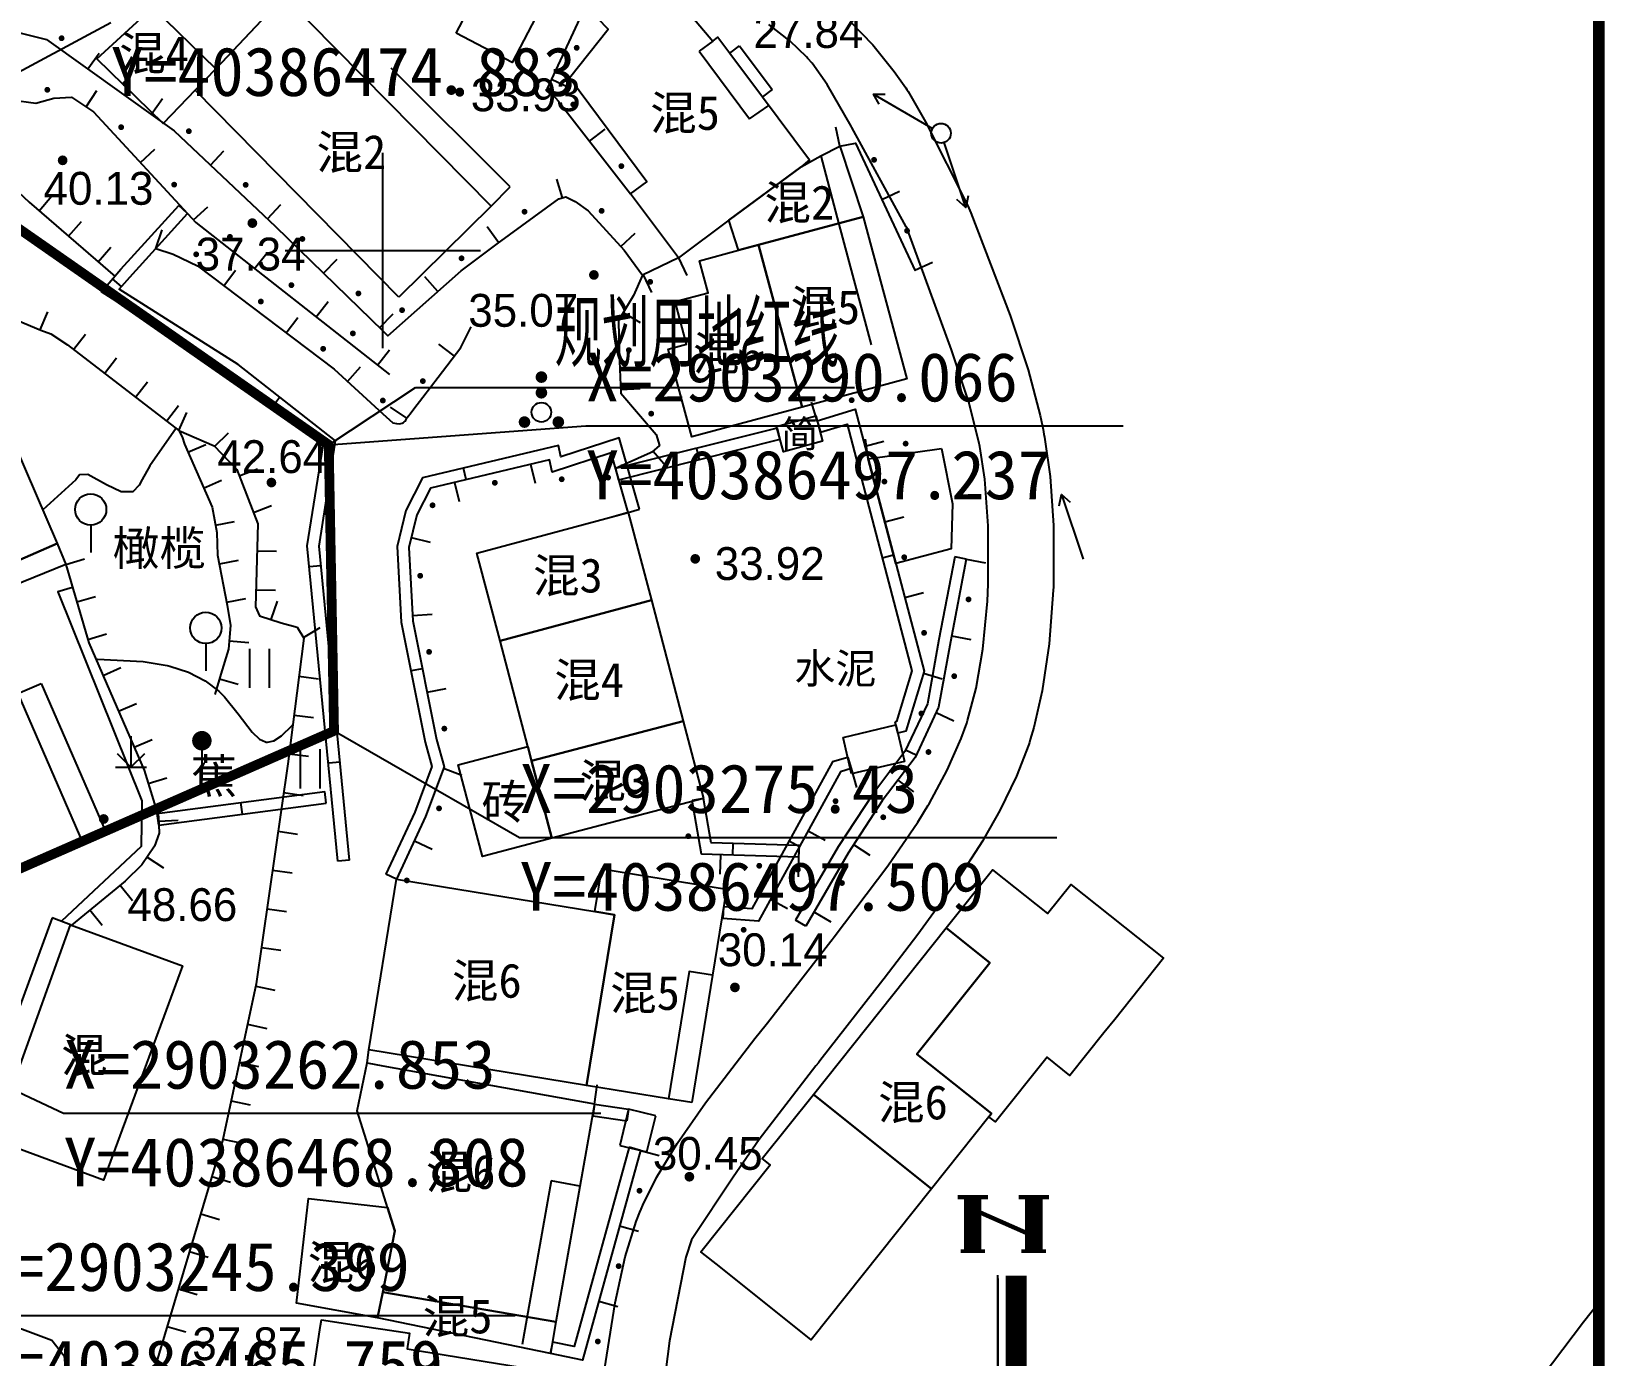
# Model space of a CAD drawing. Header units: metres. Extents: x 36500 to 80772748, y -35000 to 5806266.
# Drawn here: x 40386482 to 40386563.1, y 2903243.5 to 2903311.2 of the extents above; entities that cross this region are included whole.
import ezdxf
from ezdxf.enums import TextEntityAlignment as Align
from ezdxf.xclip import XClip

# ---------------------------------------------------------------- set-up
doc = ezdxf.new("R2010")
doc.units = ezdxf.units.M
doc.header["$LTSCALE"] = 10
doc.header["$XCLIPFRAME"] = 0
for name, pattern in [('2', [0]), ('229', [1.5, 1, -0.5]), ('231', [3, 2, -1]), ('243432', [0]), ('251', [1.5, 1, -0.5]), ('DOTE', [2.42, 2, -0.2, 0.02, -0.2])]:
    doc.linetypes.add(name, pattern=pattern)
for name, color, linetype in [('DIM_LEAD', 3, 'Continuous'), ('dx', 252, 'Continuous'), ('JZD', 7, 'Continuous'), ('PUB_TEXT', 7, 'Continuous'), ('PUB_TITLE', 4, 'Continuous'), ('TK', 7, 'Continuous'), ('图框', 3, 'Continuous'), ('坐标', 7, 'Continuous'), ('总平面-定位', 3, 'Continuous'), ('文字标注', 7, 'Continuous')]:
    doc.layers.add(name, color=color, linetype=linetype)
doc.styles.add('_TCH_DIM', font='SIMPLEX', dxfattribs={"bigfont": 'GBCBIG'})
doc.styles.add('DIM', font='', dxfattribs={"width": 0.8})
doc.styles.add('DMZD', font='')
doc.styles.add('HZ', font='')
doc.styles.add('JMHT', font='simhei.ttf')
doc.styles.add('JMXD', font='')
doc.styles.add('JTXD', font='')
doc.styles.add('ZBZD', font='')
doc.styles.add('宋体', font='')
doc.styles.get('DIM').set_extended_font_data('SimSun')
doc.styles.get('DMZD').set_extended_font_data('方正中等线简体')
doc.styles.get('HZ').set_extended_font_data('SimSun')
doc.styles.get('JMXD').set_extended_font_data('SimSun')
doc.styles.get('JTXD').set_extended_font_data('SimSun')
doc.styles.get('ZBZD').set_extended_font_data('SimSun')
doc.styles.get('宋体').set_extended_font_data('SimSun')
doc.linetypes.add('120', pattern='A,0,[149,SSAAA.SHX,S=0.1,R=0,X=0,Y=0],-0.8', length=0.8)

# ---------------------------------------------------------------- blocks, each defined once
blk = doc.blocks.new('A$C79C21881')
for points, const_width in [([(0.97, 3.55), (0.97, 0.11)], 1.12), ([(4.88, 3.55), (4.88, 0.11)], 1.12), ([(0.97, 3.55), (0, 3.55)], 0.28), ([(0.97, 3.55), (1.94, 3.55)], 0.28), ([(4.88, 3.55), (3.9, 3.55)], 0.28), ([(4.88, 3.55), (5.85, 3.55)], 0.28), ([(4.93, 1.04), (1.03, 2.76)], 0.28), ([(0.97, 0.11), (0.19, 0.11)], 0.224), ([(0.97, 0.11), (1.75, 0.11)], 0.224), ([(4.87, 0.11), (4.09, 0.11)], 0.224), ([(4.87, 0.11), (5.65, 0.11)], 0.224)]:
    blk.add_lwpolyline(points, dxfattribs=dict(const_width=const_width))
blk = doc.blocks.new('A$C28FB6592')
at = {"linetype": 'Continuous'}
for p, q in [((0.046, 4.736), (0.046, -16.452)), ((0, 0), (-1.835, -6.133)), ((4.73, -5.866), (0.032, 0.032)), ((-6.67, -3.929), (-4.28, -8.84)), ((-1.835, -6.133), (-6.67, -3.929)), ((-6.622, -3.945), (18.158, -28.729)), ((2.912, -3.478), (-0.496, -11.79)), ((-1.803, -6.165), (2.147, -15.613)), ((4.73, -5.914), (-0.947, -11.482)), ((2.04, -9.578), (4.73, -5.866)), ((-4.28, -8.84), (-0.901, -11.114)), ((-4.237, -8.868), (5.593, -12.653)), ((-0.903, -11.117), (2.332, -9.184)), ((1.978, -10.509), (2.04, -9.578)), ((-3.528, -10.568), (4.642, -10.44)), ((10.427, -20.97), (1.978, -10.509)), ((-0.901, -11.114), (-0.949, -11.481)), ((-0.949, -11.481), (-0.486, -11.789)), ((-0.486, -11.789), (0.058, -14.285)), ((0.058, -14.285), (10.427, -20.97))]:
    blk.add_line(p, q, dxfattribs=at)
for p, q in [((-18.83, -32.099), (21.17, -32.099)), ((-18.83, -32.899), (-18.83, -32.099)), ((21.17, -32.099), (21.17, -33.699)), ((-18.83, -33.699), (-18.83, -32.899)), ((21.17, -33.699), (-18.83, -33.699))]:
    blk.add_line(p, q)
at = {"linetype": 'Continuous', "flags": 128}
for points in [[(0.046, -19.681), (0.046, 4.902)], [(-9.413, -10.512), (9.147, -10.512)]]:
    blk.add_lwpolyline(points, dxfattribs=at)
at = {"const_width": 1.075}
blk.add_lwpolyline([(0.98, 0.037), (0.98, 4.879)], dxfattribs=at)
at = {"linetype": 'Continuous', "flags": 128}
blk.add_lwpolyline([(18.142, -28.729), (5.722, -12.894), (3.791, -10.474), (1.992, -9.691), (2.679, -7.844), (1.41, -7.252), (0.04, -5.089), (-1.014, -8.059), (-3.87, -6.667), (-2.84, -9.406), (-0.887, -11.114), (-0.456, -11.682), (-0.005, -14.879), (18.094, -28.713)], close=True, dxfattribs=at)
for points in [[(-18.83, -32.899), (-18.83, -32.099), (-10.83, -32.899), (-10.83, -32.099)], [(-2.83, -32.899), (-2.83, -32.099), (5.17, -32.899), (5.17, -32.099)], [(13.17, -32.899), (13.17, -32.099), (21.17, -32.899), (21.17, -32.099)], [(-10.83, -33.699), (-10.83, -32.899), (-2.83, -33.699), (-2.83, -32.899)], [(5.17, -33.699), (5.17, -32.899), (13.17, -33.699), (13.17, -32.899)]]:
    blk.add_solid(points)
at = {"linetype": 'Continuous', "xscale": 0.8, "yscale": 0.8, "zscale": 0.8}
blk.add_blockref('A$C79C21881', (-2.019, 6.042), dxfattribs=at)
at = {"style": 'DIM', "flags": 9}
for tag in ['YSIZE', 'XSIZE']:
    blk.add_attdef(tag, (-18.83, -33.699), '', height=0.004, dxfattribs=at)
at = {"layer": '文字标注', "linetype": 'Continuous', "style": '宋体'}
for s, p in [('50M', (21.17, -31.299)), ('0', (-19.509, -31.758)), ('10', (-10.83, -31.299)), ('20', (-2.83, -31.299)), ('30', (5.17, -31.299)), ('40', (13.17, -31.299))]:
    blk.add_text(s, height=2.94, dxfattribs=at).set_placement(p)
blk = doc.blocks.new('图框A1')
at = {"layer": '图框', "const_width": 120}
blk.add_lwpolyline([(2500, 1000), (83100, 1000), (83100, 58400), (2500, 58400)], close=True, dxfattribs=at)
blk = doc.blocks.new('954200')
at = {"color": 0, "linetype": 'Continuous', "lineweight": -3, "flags": 128}
for points in [[(0, 1.6), (0, 0), (0.707, 0.707)], [(-0.8, 0), (0.8, 0)], [(-0.707, 0.707), (0, 0)]]:
    blk.add_lwpolyline(points, dxfattribs=at)
blk = doc.blocks.new('925100')
at = {"linetype": '2'}
h = blk.add_hatch(color=0, dxfattribs=at)
edge = h.paths.add_edge_path(flags=0)
edge.add_arc((0, 2), 0.5, 0, 360)
at = {"color": 0, "linetype": 'Continuous', "flags": 128}
blk.add_lwpolyline([(0, 1.5), (0, 0)], dxfattribs=at)
blk = doc.blocks.new('9321110')
at = {"linetype": '2'}
h = blk.add_hatch(color=0, dxfattribs=at)
edge = h.paths.add_edge_path(flags=0)
edge.add_arc((0, 1.8), 0.3, 0, 360)
h = blk.add_hatch(color=0, dxfattribs=at)
edge = h.paths.add_edge_path(flags=0)
edge.add_arc((0, 1), 0.3, 0, 360)
h = blk.add_hatch(color=0, dxfattribs=at)
edge = h.paths.add_edge_path(flags=0)
edge.add_arc((-0.866, -0.5), 0.3, 0, 360)
h = blk.add_hatch(color=0, dxfattribs=at)
edge = h.paths.add_edge_path(flags=0)
edge.add_arc((0.866, -0.5), 0.3, 0, 360)
at = {"color": 0, "linetype": 'Continuous'}
blk.add_circle((0, 0), 0.5, dxfattribs=at)
blk = doc.blocks.new('941100')
at = {"color": 0, "linetype": 'Continuous', "lineweight": -3, "flags": 128}
for points in [[(-0.5, 2), (-0.5, 0)], [(0.5, 2), (0.5, 0)]]:
    blk.add_lwpolyline(points, dxfattribs=at)
blk = doc.blocks.new('921100')
at = {"color": 0, "linetype": 'Continuous', "lineweight": -3, "flags": 128}
blk.add_lwpolyline([(0, 1.4), (0, 0)], dxfattribs=at)
at = {"color": 0, "linetype": 'Continuous', "lineweight": -3}
blk.add_circle((0, 2.2), 0.8, dxfattribs=at)
blk = doc.blocks.new('2120110')
at = {"color": 0, "style": 'JMHT'}
blk.add_text('简', height=1.4, dxfattribs=at).set_placement((0, 0), align=Align.MIDDLE_CENTER)
blk = doc.blocks.new('5123010')
at = {"color": 0, "linetype": 'Continuous', "flags": 128}
for points in [[(4, 0), (0.5, 0)], [(3.48, 0.3), (4, 0), (3.48, -0.3)]]:
    blk.add_lwpolyline(points, dxfattribs=at)
blk = doc.blocks.new('513200')
at = {"color": 0, "linetype": 'Continuous', "lineweight": -3}
blk.add_circle((0, 0), 0.5, dxfattribs=at)
blk = doc.blocks.new('gc200')
at = {"linetype": '2'}
h = blk.add_hatch(color=0, dxfattribs=at)
edge = h.paths.add_edge_path(flags=0)
edge.add_arc((0, 0), 0.25, 0, 360)
blk = doc.blocks.new('地形1')
at = {"layer": 'dx', "linetype": '2'}
h = blk.add_hatch(color=252, dxfattribs=at)
edge = h.paths.add_edge_path(flags=0)
edge.add_arc((40386483.566, 2903310.859), 0.15, 0, 360)
h = blk.add_hatch(color=252, dxfattribs=at)
edge = h.paths.add_edge_path(flags=0)
edge.add_arc((40386509.926, 2903310.37), 0.15, 0, 360)
h = blk.add_hatch(color=252, dxfattribs=at)
edge = h.paths.add_edge_path(flags=0)
edge.add_arc((40386482.835, 2903308.223), 0.15, 0, 360)
h = blk.add_hatch(color=252, dxfattribs=at)
edge = h.paths.add_edge_path(flags=0)
edge.add_arc((40386486.819, 2903308.531), 0.15, 0, 360)
h = blk.add_hatch(color=252, dxfattribs=at)
edge = h.paths.add_edge_path(flags=0)
edge.add_arc((40386509.751, 2903307.472), 0.15, 0, 360)
h = blk.add_hatch(color=252, dxfattribs=at)
edge = h.paths.add_edge_path(flags=0)
edge.add_arc((40386486.613, 2903306.31), 0.15, 0, 360)
h = blk.add_hatch(color=252, dxfattribs=at)
edge = h.paths.add_edge_path(flags=0)
edge.add_arc((40386490.077, 2903306.103), 0.15, 0, 360)
h = blk.add_hatch(color=252, dxfattribs=at)
edge = h.paths.add_edge_path(flags=0)
edge.add_arc((40386512.212, 2903304.319), 0.15, 0, 360)
h = blk.add_hatch(color=252, dxfattribs=at)
edge = h.paths.add_edge_path(flags=0)
edge.add_arc((40386525.144, 2903304.64), 0.15, 0, 360)
h = blk.add_hatch(color=252, dxfattribs=at)
edge = h.paths.add_edge_path(flags=0)
edge.add_arc((40386489.326, 2903303.371), 0.15, 0, 360)
h = blk.add_hatch(color=252, dxfattribs=at)
edge = h.paths.add_edge_path(flags=0)
edge.add_arc((40386492.986, 2903303.358), 0.15, 0, 360)
h = blk.add_hatch(color=252, dxfattribs=at)
edge = h.paths.add_edge_path(flags=0)
edge.add_arc((40386507.257, 2903301.985), 0.15, 0, 360)
h = blk.add_hatch(color=252, dxfattribs=at)
edge = h.paths.add_edge_path(flags=0)
edge.add_arc((40386511.202, 2903302.029), 0.15, 0, 360)
h = blk.add_hatch(color=252, dxfattribs=at)
edge = h.paths.add_edge_path(flags=0)
edge.add_arc((40386526.833, 2903301.014), 0.15, 0, 360)
h = blk.add_hatch(color=252, dxfattribs=at)
edge = h.paths.add_edge_path(flags=0)
edge.add_arc((40386492.18, 2903300.701), 0.15, 0, 360)
h = blk.add_hatch(color=252, dxfattribs=at)
edge = h.paths.add_edge_path(flags=0)
edge.add_arc((40386495.886, 2903300.593), 0.15, 0, 360)
h = blk.add_hatch(color=252, dxfattribs=at)
edge = h.paths.add_edge_path(flags=0)
edge.add_arc((40386490.455, 2903299.806), 0.15, 0, 360)
h = blk.add_hatch(color=252, dxfattribs=at)
edge = h.paths.add_edge_path(flags=0)
edge.add_arc((40386504.033, 2903299.603), 0.15, 0, 360)
h = blk.add_hatch(color=252, dxfattribs=at)
edge = h.paths.add_edge_path(flags=0)
edge.add_arc((40386513.688, 2903298.399), 0.15, 0, 360)
h = blk.add_hatch(color=252, dxfattribs=at)
edge = h.paths.add_edge_path(flags=0)
edge.add_arc((40386495.326, 2903298.231), 0.15, 0, 360)
h = blk.add_hatch(color=252, dxfattribs=at)
edge = h.paths.add_edge_path(flags=0)
edge.add_arc((40386498.755, 2903297.806), 0.15, 0, 360)
h = blk.add_hatch(color=252, dxfattribs=at)
edge = h.paths.add_edge_path(flags=0)
edge.add_arc((40386493.763, 2903297.391), 0.15, 0, 360)
h = blk.add_hatch(color=252, dxfattribs=at)
edge = h.paths.add_edge_path(flags=0)
edge.add_arc((40386500.989, 2903296.95), 0.15, 0, 360)
h = blk.add_hatch(color=252, dxfattribs=at)
edge = h.paths.add_edge_path(flags=0)
edge.add_arc((40386498.472, 2903295.761), 0.15, 0, 360)
h = blk.add_hatch(color=252, dxfattribs=at)
edge = h.paths.add_edge_path(flags=0)
edge.add_arc((40386496.951, 2903294.975), 0.15, 0, 360)
h = blk.add_hatch(color=252, dxfattribs=at)
edge = h.paths.add_edge_path(flags=0)
edge.add_arc((40386512.595, 2903294.907), 0.15, 0, 360)
h = blk.add_hatch(color=252, dxfattribs=at)
edge = h.paths.add_edge_path(flags=0)
edge.add_arc((40386502.052, 2903293.323), 0.15, 0, 360)
h = blk.add_hatch(color=252, dxfattribs=at)
edge = h.paths.add_edge_path(flags=0)
edge.add_arc((40386500.004, 2903292.327), 0.15, 0, 360)
h = blk.add_hatch(color=252, dxfattribs=at)
edge = h.paths.add_edge_path(flags=0)
edge.add_arc((40386523.997, 2903292.344), 0.15, 0, 360)
h = blk.add_hatch(color=252, dxfattribs=at)
edge = h.paths.add_edge_path(flags=0)
edge.add_arc((40386513.742, 2903291.656), 0.15, 0, 360)
h = blk.add_hatch(color=252, dxfattribs=at)
edge = h.paths.add_edge_path(flags=0)
edge.add_arc((40386526.761, 2903290.122), 0.15, 0, 360)
h = blk.add_hatch(color=252, dxfattribs=at)
edge = h.paths.add_edge_path(flags=0)
edge.add_arc((40386505.736, 2903288.121), 0.15, 0, 360)
h = blk.add_hatch(color=252, dxfattribs=at)
edge = h.paths.add_edge_path(flags=0)
edge.add_arc((40386509.159, 2903288.301), 0.15, 0, 360)
h = blk.add_hatch(color=252, dxfattribs=at)
edge = h.paths.add_edge_path(flags=0)
edge.add_arc((40386511.531, 2903288.386), 0.15, 0, 360)
h = blk.add_hatch(color=252, dxfattribs=at)
edge = h.paths.add_edge_path(flags=0)
edge.add_arc((40386525.673, 2903288.181), 0.15, 0, 360)
h = blk.add_hatch(color=252, dxfattribs=at)
edge = h.paths.add_edge_path(flags=0)
edge.add_arc((40386502.551, 2903286.97), 0.15, 0, 360)
h = blk.add_hatch(color=252, dxfattribs=at)
edge = h.paths.add_edge_path(flags=0)
edge.add_arc((40386526.688, 2903284.313), 0.15, 0, 360)
h = blk.add_hatch(color=252, dxfattribs=at)
edge = h.paths.add_edge_path(flags=0)
edge.add_arc((40386501.918, 2903283.365), 0.15, 0, 360)
h = blk.add_hatch(color=252, dxfattribs=at)
edge = h.paths.add_edge_path(flags=0)
edge.add_arc((40386529.979, 2903282.156), 0.15, 0, 360)
h = blk.add_hatch(color=252, dxfattribs=at)
edge = h.paths.add_edge_path(flags=0)
edge.add_arc((40386527.704, 2903280.444), 0.15, 0, 360)
h = blk.add_hatch(color=252, dxfattribs=at)
edge = h.paths.add_edge_path(flags=0)
edge.add_arc((40386502.372, 2903279.471), 0.15, 0, 360)
h = blk.add_hatch(color=252, dxfattribs=at)
edge = h.paths.add_edge_path(flags=0)
edge.add_arc((40386529.247, 2903278.228), 0.15, 0, 360)
h = blk.add_hatch(color=252, dxfattribs=at)
edge = h.paths.add_edge_path(flags=0)
edge.add_arc((40386527.566, 2903276.324), 0.15, 0, 360)
h = blk.add_hatch(color=252, dxfattribs=at)
edge = h.paths.add_edge_path(flags=0)
edge.add_arc((40386503.152, 2903275.547), 0.15, 0, 360)
h = blk.add_hatch(color=252, dxfattribs=at)
edge = h.paths.add_edge_path(flags=0)
edge.add_arc((40386527.927, 2903274.35), 0.15, 0, 360)
h = blk.add_hatch(color=252, dxfattribs=at)
edge = h.paths.add_edge_path(flags=0)
edge.add_arc((40386523.174, 2903271.838), 0.15, 0, 360)
h = blk.add_hatch(color=252, dxfattribs=at)
edge = h.paths.add_edge_path(flags=0)
edge.add_arc((40386502.881, 2903271.467), 0.15, 0, 360)
h = blk.add_hatch(color=252, dxfattribs=at)
edge = h.paths.add_edge_path(flags=0)
edge.add_arc((40386525.615, 2903271.012), 0.15, 0, 360)
h = blk.add_hatch(color=252, dxfattribs=at)
edge = h.paths.add_edge_path(flags=0)
edge.add_arc((40386515.639, 2903270.044), 0.15, 0, 360)
h = blk.add_hatch(color=252, dxfattribs=at)
edge = h.paths.add_edge_path(flags=0)
edge.add_arc((40386519.27, 2903268.532), 0.15, 0, 360)
h = blk.add_hatch(color=252, dxfattribs=at)
edge = h.paths.add_edge_path(flags=0)
edge.add_arc((40386501.232, 2903267.782), 0.15, 0, 360)
h = blk.add_hatch(color=252, dxfattribs=at)
edge = h.paths.add_edge_path(flags=0)
edge.add_arc((40386521.246, 2903268.333), 0.15, 0, 360)
h = blk.add_hatch(color=252, dxfattribs=at)
edge = h.paths.add_edge_path(flags=0)
edge.add_arc((40386523.502, 2903267.65), 0.15, 0, 360)
h = blk.add_hatch(color=252, dxfattribs=at)
edge = h.paths.add_edge_path(flags=0)
edge.add_arc((40386518.471, 2903265.257), 0.15, 0, 360)
h = blk.add_hatch(color=252, dxfattribs=at)
edge = h.paths.add_edge_path(flags=0)
edge.add_arc((40386513.139, 2903251.911), 0.15, 0, 360)
h = blk.add_hatch(color=252, dxfattribs=at)
edge = h.paths.add_edge_path(flags=0)
edge.add_arc((40386512.074, 2903248.056), 0.15, 0, 360)
h = blk.add_hatch(color=252, dxfattribs=at)
edge = h.paths.add_edge_path(flags=0)
edge.add_arc((40386511.008, 2903244.2), 0.15, 0, 360)
at = {"layer": 'dx', "color": 252, "linetype": 'Continuous', "lineweight": -3, "flags": 128}
for points in [[(40386511.349, 2903242.749), (40386511.891, 2903246.18), (40386512.415, 2903248.537), (40386512.974, 2903250.33), (40386513.157, 2903250.806), (40386513.222, 2903250.963), (40386513.311, 2903251.17), (40386514.013, 2903252.584), (40386515.074, 2903254.332), (40386516.52, 2903256.399), (40386519.048, 2903259.691), (40386519.616, 2903260.414), (40386519.685, 2903260.501), (40386522.938, 2903264.671), (40386523.006, 2903264.758), (40386523.109, 2903264.891), (40386525.853, 2903268.529), (40386527.376, 2903270.76), (40386527.909, 2903271.624), (40386527.956, 2903271.704), (40386528.889, 2903273.422), (40386529.603, 2903275.035), (40386529.884, 2903275.819), (40386529.929, 2903275.955), (40386530.368, 2903277.621), (40386530.708, 2903279.611), (40386530.941, 2903282.065), (40386530.984, 2903282.935), (40386530.989, 2903283.077), (40386530.986, 2903285.917), (40386530.806, 2903288.312), (40386530.551, 2903289.978), (40386530.505, 2903290.207), (40386529.987, 2903292.244), (40386529.104, 2903294.918), (40386526.924, 2903300.895), (40386526.849, 2903301.118), (40386526.792, 2903301.22), (40386524.004, 2903306.294), (40386523.964, 2903306.369), (40386522.751, 2903308.494), (40386521.977, 2903309.578), (40386521.762, 2903309.83), (40386521.692, 2903309.909), (40386520.854, 2903310.716), (40386519.755, 2903311.565)], [(40386523.922, 2903311.716), (40386525.074, 2903310.516), (40386526.181, 2903309.152), (40386526.764, 2903308.321), (40386526.814, 2903308.244), (40386526.889, 2903308.129), (40386527.781, 2903306.587), (40386529.936, 2903302.286), (40386530, 2903302.164), (40386530.09, 2903301.936), (40386532.102, 2903296.676), (40386533.027, 2903293.905), (40386533.648, 2903291.563), (40386533.794, 2903290.852), (40386533.838, 2903290.614), (40386533.867, 2903290.461), (40386534.159, 2903288.45), (40386534.33, 2903285.94), (40386534.325, 2903282.94), (40386534.319, 2903282.781), (40386534.313, 2903282.62), (40386534.103, 2903279.875), (40386533.752, 2903277.482), (40386533.322, 2903275.605), (40386533.141, 2903274.991), (40386533.092, 2903274.838), (40386533.058, 2903274.736), (40386532.436, 2903273.12), (40386531.586, 2903271.359), (40386530.785, 2903269.938), (40386530.694, 2903269.787), (40386529.345, 2903267.718), (40386527.378, 2903265.008), (40386525.666, 2903262.771), (40386525.6, 2903262.685), (40386522.371, 2903258.547), (40386522.303, 2903258.46), (40386522.169, 2903258.292), (40386519.27, 2903254.536), (40386517.929, 2903252.597), (40386515.795, 2903249.397), (40386515.512, 2903248.509), (40386514.677, 2903244.239), (40386513.802, 2903237.413)], [(40386556.168, 2903238.218), (40386561.454, 2903245.203), (40386564.185, 2903248.676)], [(40386509.239, 2903314.63), (40386509.34, 2903314.682), (40386509.445, 2903314.726), (40386509.553, 2903314.763), (40386509.663, 2903314.791), (40386509.775, 2903314.81), (40386509.888, 2903314.822), (40386510.002, 2903314.825), (40386510.116, 2903314.819), (40386510.229, 2903314.806), (40386510.341, 2903314.784), (40386510.45, 2903314.754), (40386510.558, 2903314.715), (40386510.662, 2903314.669), (40386510.762, 2903314.615), (40386510.858, 2903314.554), (40386510.948, 2903314.484), (40386510.066, 2903311.858), (40386508.407, 2903308.29), (40386508.979, 2903307.649), (40386512.685, 2903302.9)], [(40386481.427, 2903311.135), (40386482.795, 2903310.796), (40386488.618, 2903306.629), (40386489.33, 2903306.12), (40386494.505, 2903301.237), (40386500, 2903295.9), (40386500.266, 2903295.642), (40386504.012, 2903298.961), (40386505.852, 2903300.348), (40386509.017, 2903302.644), (40386509.366, 2903302.748), (40386509.851, 2903302.502), (40386510.518, 2903302.036), (40386512.363, 2903300.018), (40386513.292, 2903298.742), (40386512.835, 2903297.705), (40386512.067, 2903296.427), (40386512.098, 2903294.75), (40386512.188, 2903292.708), (40386513.99, 2903290.595), (40386514.163, 2903290.024), (40386513.77, 2903289.68), (40386513.706, 2903289.651)], [(40386484.901, 2903309.289), (40386485.483, 2903310.102)], [(40386508.63, 2903308.767), (40386509.536, 2903308.346)], [(40386481.008, 2903307.711), (40386482.248, 2903307.541), (40386483.173, 2903307.799), (40386484.068, 2903307.841), (40386485.204, 2903307.099), (40386490.43, 2903301.439), (40386500.347, 2903293.652)], [(40386484.815, 2903307.353), (40386485.362, 2903308.19)], [(40386488.154, 2903306.96), (40386488.736, 2903307.774)], [(40386510.588, 2903305.588), (40386511.376, 2903306.203)], [(40386523.388, 2903305.334), (40386523.189, 2903306.314)], [(40386487.602, 2903304.502), (40386488.337, 2903305.18)], [(40386491.188, 2903304.367), (40386491.874, 2903305.094)], [(40386523.388, 2903305.334), (40386524.193, 2903305.497), (40386527.241, 2903298.955)], [(40386509.198, 2903302.698), (40386508.913, 2903303.657)], [(40386478.855, 2903302.821), (40386480.226, 2903303.173), (40386480.673, 2903303.198), (40386481.358, 2903302.985), (40386481.906, 2903302.48), (40386486.302, 2903298.669)], [(40386482.416, 2903302.039), (40386483.071, 2903302.794)], [(40386525.535, 2903302.616), (40386526.442, 2903303.038)], [(40386497.704, 2903268.759), (40386496.138, 2903284.892), (40386496.943, 2903290.012), (40386492.25, 2903293.681), (40386485.611, 2903297.896), (40386486.603, 2903299.044), (40386489.557, 2903302.306)], [(40386498.301, 2903268.817), (40386496.743, 2903284.875), (40386497.591, 2903290.268), (40386492.597, 2903294.172), (40386486.52, 2903298.03), (40386487.052, 2903298.646), (40386490.002, 2903301.903)], [(40386490.002, 2903301.903), (40386489.557, 2903302.306)], [(40386490.316, 2903301.563), (40386491.051, 2903302.241)], [(40386494.097, 2903301.622), (40386494.784, 2903302.349)], [(40386483.927, 2903300.728), (40386484.582, 2903301.484)], [(40386488.392, 2903300.111), (40386488.712, 2903301.059)], [(40386505.932, 2903300.406), (40386505.345, 2903301.216)], [(40386480.014, 2903296.966), (40386482.501, 2903295.925), (40386483.011, 2903295.742), (40386483.859, 2903295.183), (40386489.566, 2903290.802), (40386489.728, 2903290.471), (40386489.848, 2903290.088), (40386491.268, 2903286.869), (40386491.508, 2903285.577), (40386491.552, 2903284.426), (40386492.045, 2903281.866), (40386492.204, 2903280.823), (40386492.112, 2903279.611), (40386491.71, 2903278.333), (40386491.41, 2903277.288)], [(40386485.438, 2903299.418), (40386486.093, 2903300.174)], [(40386512.183, 2903300.215), (40386512.921, 2903300.89)], [(40386488.392, 2903300.111), (40386489.278, 2903299.812), (40386490.519, 2903299.222), (40386497.508, 2903293.926), (40386500, 2903291.654), (40386500.521, 2903291.179), (40386500.702, 2903291.152), (40386500.836, 2903291.142), (40386500.933, 2903291.148), (40386501.002, 2903291.17), (40386501.058, 2903291.199), (40386501.103, 2903291.234), (40386501.14, 2903291.276), (40386501.174, 2903291.331), (40386501.21, 2903291.393), (40386501.257, 2903291.463), (40386501.32, 2903291.548), (40386501.404, 2903291.656), (40386501.593, 2903291.898), (40386502.048, 2903292.493), (40386502.835, 2903293.525), (40386503.996, 2903295.049), (40386504.533, 2903296.094)], [(40386493.444, 2903299.073), (40386494.061, 2903299.859)], [(40386496.972, 2903298.841), (40386497.669, 2903299.558)], [(40386515.129, 2903299.626), (40386513.292, 2903298.742)], [(40386515.129, 2903299.626), (40386515.562, 2903298.724)], [(40386527.225, 2903298.99), (40386528.131, 2903299.413)], [(40386491.867, 2903298.201), (40386492.471, 2903298.998)], [(40386502.817, 2903297.902), (40386502.154, 2903298.65)], [(40386513.327, 2903298.758), (40386513.76, 2903297.857)], [(40386496.59, 2903296.603), (40386497.208, 2903297.389)], [(40386482.468, 2903295.938), (40386482.855, 2903296.861)], [(40386495.055, 2903295.785), (40386495.659, 2903296.582)], [(40386499.842, 2903296.054), (40386500.539, 2903296.771)], [(40386512.309, 2903296.83), (40386513.166, 2903296.314)], [(40386484.182, 2903294.934), (40386484.791, 2903295.728)], [(40386485.768, 2903293.717), (40386486.377, 2903294.51)], [(40386499.736, 2903294.132), (40386500.354, 2903294.919)], [(40386503.662, 2903294.61), (40386502.866, 2903295.216)], [(40386498.189, 2903293.305), (40386498.863, 2903294.044)], [(40386487.355, 2903292.499), (40386487.964, 2903293.292)], [(40386512.18, 2903292.899), (40386513.179, 2903292.944)], [(40386488.942, 2903291.281), (40386489.55, 2903292.075)], [(40386522.225, 2903291.29), (40386521.938, 2903292.248)], [(40386489.566, 2903290.802), (40386489.969, 2903291.717)], [(40386501.235, 2903291.43), (40386500.405, 2903291.988)], [(40386522.225, 2903291.29), (40386524.185, 2903291.879), (40386527.701, 2903278.488), (40386526.768, 2903275.417), (40386526.359, 2903275.317)], [(40386522.225, 2903291.29), (40386522.398, 2903290.715)], [(40386489.566, 2903290.802), (40386491.366, 2903290.009), (40386492.535, 2903288.794), (40386493.602, 2903286.022), (40386493.491, 2903281.769), (40386493.7, 2903281.317), (40386494.8, 2903280.954), (40386495.619, 2903280.73), (40386495.959, 2903280.174), (40386495.15, 2903273.743), (40386493.529, 2903262.5), (40386491.819, 2903254.536), (40386488.086, 2903242.001), (40386487.625, 2903238.379), (40386487.886, 2903234.446)], [(40386491.389, 2903289.985), (40386492.11, 2903290.678)], [(40386520.177, 2903290.916), (40386511.92, 2903288.844)], [(40386520.177, 2903290.916), (40386520.323, 2903290.334)], [(40386522.398, 2903290.715), (40386523.762, 2903291.125), (40386527.077, 2903278.5), (40386526.293, 2903275.918), (40386526.216, 2903275.899)], [(40386490.027, 2903289.683), (40386490.942, 2903290.086)], [(40386513.138, 2903286.764), (40386512.095, 2903290.417), (40386509.117, 2903289.445), (40386508.994, 2903290.03), (40386502.03, 2903288.366), (40386501.177, 2903286.699), (40386500.732, 2903284.867), (40386500.95, 2903280.984), (40386502.168, 2903274.854), (40386502.508, 2903273.617), (40386501.638, 2903271.28), (40386500.165, 2903268.097)], [(40386512.561, 2903286.6), (40386511.689, 2903289.653), (40386508.667, 2903288.667), (40386508.534, 2903289.303), (40386502.438, 2903287.847), (40386501.743, 2903286.488), (40386501.336, 2903284.812), (40386501.546, 2903281.06), (40386502.752, 2903274.992), (40386503.138, 2903273.589), (40386502.192, 2903271.049), (40386500.71, 2903267.845)], [(40386520.323, 2903290.334), (40386512.066, 2903288.262)], [(40386513.835, 2903289.737), (40386514.495, 2903288.985)], [(40386524.681, 2903289.989), (40386525.648, 2903290.243)], [(40386524.848, 2903289.354), (40386524.712, 2903290.345)], [(40386524.848, 2903289.354), (40386528.597, 2903289.87)], [(40386492.66, 2903288.47), (40386493.593, 2903288.829)], [(40386504.27, 2903288.285), (40386504.131, 2903288.868)], [(40386507.565, 2903289.071), (40386507.797, 2903288.099)], [(40386510.905, 2903289.397), (40386511.215, 2903288.447)], [(40386511.92, 2903288.844), (40386512.066, 2903288.262)], [(40386490.834, 2903287.853), (40386491.749, 2903288.256)], [(40386503.675, 2903288.142), (40386503.907, 2903287.17)], [(40386493.378, 2903286.603), (40386494.312, 2903286.963)], [(40386512.561, 2903286.6), (40386511.599, 2903286.325)], [(40386512.561, 2903286.6), (40386513.138, 2903286.764)], [(40386491.437, 2903285.96), (40386492.42, 2903286.143)], [(40386525.697, 2903286.12), (40386526.664, 2903286.374)], [(40386501.459, 2903285.319), (40386502.431, 2903285.083)], [(40386483.778, 2903283.947), (40386484.737, 2903284.23)], [(40386491.639, 2903283.976), (40386492.621, 2903284.164)], [(40386493.566, 2903284.645), (40386494.566, 2903284.619)], [(40386529.273, 2903284.327), (40386528.467, 2903280.098), (40386527.874, 2903276.821), (40386526.726, 2903274.381), (40386525.076, 2903272.196), (40386523.302, 2903269.496), (40386521.126, 2903265.748)], [(40386529.862, 2903284.214), (40386529.057, 2903279.989), (40386528.45, 2903276.637), (40386527.242, 2903274.069), (40386525.567, 2903271.85), (40386523.813, 2903269.181), (40386521.645, 2903265.447)], [(40386526.144, 2903284.417), (40386525.564, 2903284.264)], [(40386529.862, 2903284.214), (40386529.273, 2903284.327)], [(40386529.862, 2903284.214), (40386530.844, 2903284.027)], [(40386483.778, 2903283.947), (40386484.965, 2903279.934), (40386487.791, 2903273.424), (40386488.52, 2903271.029), (40386488.557, 2903270.192), (40386488.312, 2903269.534), (40386487.678, 2903268.572), (40386486.82, 2903267.744), (40386484.073, 2903265.5)], [(40386484.128, 2903282.765), (40386483.377, 2903282.543), (40386487.666, 2903271.852), (40386487.638, 2903269.511), (40386483.559, 2903265.69)], [(40386493.514, 2903282.646), (40386494.513, 2903282.62)], [(40386526.713, 2903282.251), (40386527.68, 2903282.505)], [(40386484.345, 2903282.029), (40386485.304, 2903282.312)], [(40386492.017, 2903282.012), (40386492.999, 2903282.2)], [(40386494.294, 2903281.122), (40386494.607, 2903282.071)], [(40386495.941, 2903280.203), (40386496.794, 2903280.726)], [(40386501.531, 2903281.34), (40386502.529, 2903281.396)], [(40386484.912, 2903280.111), (40386485.871, 2903280.395)], [(40386492.143, 2903280.029), (40386493.141, 2903279.953)], [(40386529.114, 2903280.285), (40386530.096, 2903280.098)], [(40386485.688, 2903278.269), (40386486.605, 2903278.667)], [(40386502.033, 2903278.613), (40386501.444, 2903278.496)], [(40386527.669, 2903278.383), (40386528.626, 2903278.093)], [(40386491.644, 2903278.101), (40386492.605, 2903277.825)], [(40386495.714, 2903278.224), (40386496.706, 2903278.099)], [(40386502.272, 2903277.412), (40386503.252, 2903277.606)], [(40386486.484, 2903276.434), (40386487.401, 2903276.832)], [(40386495.464, 2903276.239), (40386496.456, 2903276.114)], [(40386526.359, 2903275.317), (40386526.216, 2903275.899)], [(40386528.326, 2903276.373), (40386529.231, 2903275.947)], [(40386487.281, 2903274.6), (40386488.198, 2903274.998)], [(40386495.214, 2903274.255), (40386496.206, 2903274.13)], [(40386527.296, 2903274.184), (40386526.753, 2903274.439)], [(40386503.111, 2903273.516), (40386504.048, 2903273.167)], [(40386523.966, 2903273.5), (40386523.431, 2903273.343), (40386519.227, 2903265.701), (40386517.399, 2903265.84)], [(40386523.796, 2903274.076), (40386523.025, 2903273.848), (40386518.888, 2903266.329), (40386517.445, 2903266.438)], [(40386523.796, 2903274.076), (40386523.966, 2903273.5)], [(40386523.966, 2903273.5), (40386524.249, 2903272.541)], [(40386488, 2903272.737), (40386488.957, 2903273.028)], [(40386526.366, 2903272.908), (40386527.164, 2903272.306)], [(40386494.938, 2903272.274), (40386495.928, 2903272.132)], [(40386516.418, 2903271.97), (40386515.827, 2903271.866)], [(40386521.284, 2903268.97), (40386516.309, 2903269.124), (40386515.827, 2903271.866)], [(40386521.303, 2903269.57), (40386516.815, 2903269.708), (40386516.418, 2903271.97)], [(40386488.539, 2903270.61), (40386497.108, 2903271.736)], [(40386488.53, 2903270.814), (40386489.529, 2903270.859)], [(40386494.653, 2903270.295), (40386495.642, 2903270.152)], [(40386521.772, 2903270.326), (40386522.648, 2903269.844)], [(40386501.618, 2903269.808), (40386502.525, 2903269.388)], [(40386521.303, 2903269.57), (40386521.284, 2903268.97)], [(40386524.098, 2903269.616), (40386524.934, 2903269.066)], [(40386487.941, 2903268.971), (40386488.776, 2903268.421)], [(40386498.301, 2903268.817), (40386497.704, 2903268.759)], [(40386517.286, 2903269.093), (40386517.255, 2903268.094)], [(40386521.284, 2903268.97), (40386521.254, 2903267.971)], [(40386494.367, 2903268.315), (40386495.357, 2903268.172)], [(40386500.71, 2903267.845), (40386500.165, 2903268.097)], [(40386486.564, 2903267.535), (40386487.197, 2903266.761)], [(40386485.016, 2903266.27), (40386485.648, 2903265.495)], [(40386494.082, 2903266.336), (40386495.072, 2903266.193)], [(40386517.445, 2903266.438), (40386517.399, 2903265.84)], [(40386519.844, 2903266.822), (40386520.72, 2903266.34)], [(40386522.066, 2903266.171), (40386522.931, 2903265.669)], [(40386521.645, 2903265.447), (40386521.126, 2903265.748)], [(40386493.796, 2903264.356), (40386494.786, 2903264.213)], [(40386493.503, 2903262.378), (40386494.48, 2903262.168)], [(40386493.083, 2903260.423), (40386494.061, 2903260.213)], [(40386492.663, 2903258.467), (40386493.641, 2903258.257)], [(40386510.83, 2903256.333), (40386510.971, 2903257.323)], [(40386492.243, 2903256.512), (40386493.221, 2903256.302)], [(40386510.83, 2903256.333), (40386510.746, 2903255.739)], [(40386510.746, 2903255.739), (40386512.497, 2903255.49)], [(40386510.83, 2903256.333), (40386512.581, 2903256.084)], [(40386512.581, 2903256.084), (40386512.497, 2903255.49)], [(40386491.823, 2903254.556), (40386492.801, 2903254.346)], [(40386513.19, 2903253.972), (40386510.226, 2903243.246), (40386508.581, 2903243.579)], [(40386512.612, 2903254.132), (40386509.796, 2903243.945), (40386508.7, 2903244.167)], [(40386513.19, 2903253.972), (40386512.612, 2903254.132)], [(40386513.19, 2903253.972), (40386514.154, 2903253.706)], [(40386491.254, 2903252.639), (40386492.212, 2903252.354)], [(40386490.683, 2903250.722), (40386491.641, 2903250.437)], [(40386512.124, 2903250.117), (40386513.088, 2903249.85)], [(40386490.112, 2903248.806), (40386491.071, 2903248.52)], [(40386489.541, 2903246.889), (40386490.5, 2903246.603)], [(40386511.059, 2903246.261), (40386512.023, 2903245.995)], [(40386488.97, 2903244.972), (40386489.929, 2903244.686)], [(40386508.581, 2903243.579), (40386508.7, 2903244.167)]]:
    blk.add_lwpolyline(points, dxfattribs=at)
for points in [[(40386491.452, 2903309.288), (40386488.228, 2903312.437), (40386491.65, 2903316.105), (40386494.964, 2903313.011)], [(40386503.763, 2903311.11), (40386506.42, 2903316.19), (40386509.239, 2903314.63), (40386506.617, 2903309.617)], [(40386517.764, 2903310.093), (40386519.432, 2903307.859), (40386521.839, 2903304.633), (40386521.417, 2903304.283), (40386517.711, 2903301.552), (40386515.129, 2903299.626), (40386512.685, 2903302.9), (40386513.512, 2903303.517), (40386509.55, 2903308.827), (40386511.541, 2903311.321), (40386511.031, 2903311.851), (40386513.967, 2903314.183), (40386516.896, 2903310.712), (40386517.157, 2903310.907)], [(40386491.452, 2903309.288), (40386490.403, 2903308.2), (40386488.758, 2903306.491), (40386485.361, 2903309.807), (40386488.228, 2903312.437)], [(40386500.825, 2903297.622), (40386490.403, 2903308.2), (40386491.452, 2903309.288), (40386494.964, 2903313.011), (40386505.546, 2903302.273)], [(40386519.234, 2903300.287), (40386518.208, 2903300.012), (40386517.711, 2903301.552), (40386521.417, 2903304.283), (40386522.412, 2903304.84), (40386523.388, 2903305.334), (40386524.589, 2903301.725)], [(40386519.234, 2903300.287), (40386524.589, 2903301.725), (40386526.814, 2903293.43), (40386521.459, 2903291.994)], [(40386519.234, 2903300.287), (40386521.459, 2903291.994), (40386515.81, 2903290.479), (40386514.609, 2903294.957), (40386515.552, 2903295.21), (40386514.968, 2903297.389), (40386516.65, 2903297.84), (40386516.211, 2903299.476), (40386518.208, 2903300.012)], [(40386483.339, 2903285.021), (40386477.99, 2903282.673), (40386478.392, 2903281.758), (40386479.071, 2903280.216), (40386479.933, 2903280.59), (40386481.327, 2903277.342), (40386484.653, 2903269.693), (40386475.781, 2903265.849), (40386471.417, 2903275.918), (40386470.014, 2903275.309), (40386465.912, 2903284.786), (40386466.358, 2903284.979), (40386471.274, 2903287.105), (40386477.07, 2903289.612), (40386476.441, 2903291.061), (40386480.045, 2903292.624)], [(40386520.153, 2903291.004), (40386522.158, 2903291.541), (40386522.506, 2903290.246), (40386520.501, 2903289.708)], [(40386528.597, 2903289.87), (40386529.157, 2903287.052), (40386529.09, 2903284.744), (40386526.257, 2903283.987), (40386524.848, 2903289.354)], [(40386506.011, 2903280.04), (40386504.811, 2903284.528), (40386512.56, 2903286.6), (40386513.76, 2903282.114), (40386513.76, 2903282.112)], [(40386483.339, 2903285.021), (40386483.778, 2903283.947), (40386478.392, 2903281.758), (40386477.99, 2903282.673)], [(40386506.011, 2903280.04), (40386513.76, 2903282.112), (40386515.381, 2903275.929), (40386507.621, 2903273.895), (40386507.428, 2903274.633)], [(40386507.621, 2903273.895), (40386515.381, 2903275.929), (40386516.418, 2903271.97), (40386508.659, 2903269.936)], [(40386507.621, 2903273.895), (40386508.659, 2903269.936), (40386505.097, 2903269.003), (40386503.865, 2903273.7), (40386507.428, 2903274.633)], [(40386499.286, 2903259.113), (40386500.71, 2903267.845), (40386510.855, 2903266.19), (40386511.859, 2903266.027), (40386510.435, 2903257.295)], [(40386510.435, 2903257.295), (40386511.859, 2903266.027), (40386510.855, 2903266.19), (40386511.21, 2903268.367), (40386517.59, 2903267.327), (40386516.873, 2903262.932), (40386515.689, 2903263.125), (40386514.626, 2903256.611)], [(40386528.834, 2903265.352), (40386531.202, 2903268.321), (40386534.017, 2903266.083), (40386535.22, 2903267.572), (40386539.951, 2903263.799), (40386537.458, 2903260.673), (40386536.905, 2903259.979), (40386535.17, 2903257.804), (40386534.001, 2903258.737), (40386531.359, 2903255.426), (40386531.026, 2903255.691), (40386531.157, 2903255.855), (40386527.337, 2903258.901), (40386531.064, 2903263.573)], [(40386480.065, 2903254.531), (40386484.028, 2903265.517), (40386489.754, 2903263.406), (40386485.71, 2903252.448)], [(40386522.038, 2903256.831), (40386528.834, 2903265.352), (40386531.064, 2903263.573), (40386527.337, 2903258.901), (40386531.157, 2903255.855), (40386531.026, 2903255.691), (40386528.086, 2903252.005)], [(40386499.205, 2903258.447), (40386500, 2903258.304), (40386510.367, 2903256.44), (40386510.835, 2903256.359), (40386508.863, 2903245.2), (40386500, 2903246.718), (40386500.615, 2903249.853), (40386500.242, 2903251.047), (40386500, 2903251.822), (40386498.696, 2903255.995)], [(40386522.038, 2903256.831), (40386528.086, 2903252.005), (40386521.93, 2903244.29), (40386517.306, 2903247.979), (40386516.287, 2903248.792), (40386519.828, 2903253.23), (40386519.423, 2903253.553)], [(40386500.615, 2903249.853), (40386500, 2903246.718), (40386499.726, 2903245.413), (40386495.584, 2903246.151), (40386496.201, 2903251.516), (40386500.242, 2903251.047)], [(40386499.726, 2903245.413), (40386500, 2903246.718), (40386508.863, 2903245.2), (40386508.581, 2903243.579)], [(40386499.052, 2903231.972), (40386500, 2903236.472), (40386500.262, 2903237.717), (40386500.478, 2903238.744), (40386495.969, 2903239.427), (40386496.817, 2903245.012), (40386496.862, 2903245.312), (40386499.641, 2903244.889), (40386500, 2903244.835), (40386501.368, 2903244.627), (40386501.245, 2903243.816), (40386511.025, 2903242.233), (40386509.014, 2903230.181), (40386499.663, 2903231.843)]]:
    blk.add_lwpolyline(points, close=True, dxfattribs=at)
at = {"layer": 'dx', "color": 252, "linetype": '229', "lineweight": -3, "flags": 128}
for points in [[(40386505.546, 2903302.273), (40386506.527, 2903303.259), (40386500, 2903309.752), (40386495.95, 2903313.782), (40386495.073, 2903312.9)], [(40386522.412, 2903304.84), (40386523.343, 2903301.354), (40386525.559, 2903293.093)], [(40386481.327, 2903277.342), (40386482.52, 2903277.861), (40386485.845, 2903270.211), (40386484.653, 2903269.693)], [(40386484.028, 2903265.517), (40386483.09, 2903265.863), (40386479.049, 2903254.906), (40386479.987, 2903254.56)], [(40386516.873, 2903262.932), (40386515.811, 2903256.418), (40386514.626, 2903256.611)], [(40386510.091, 2903252.15), (40386508.618, 2903252.415), (40386507.11, 2903243.884)]]:
    blk.add_lwpolyline(points, dxfattribs=at)
at = {"layer": 'dx', "color": 252, "linetype": '251', "lineweight": -3, "flags": 128}
blk.add_lwpolyline([(40386516.896, 2903310.712), (40386516.197, 2903310.19), (40386518.771, 2903306.734), (40386519.754, 2903307.426)], dxfattribs=at)
at = {"layer": 'dx', "color": 252, "linetype": '231', "lineweight": -3, "flags": 128}
blk.add_lwpolyline([(40386517.764, 2903310.093), (40386518.265, 2903310.467), (40386519.933, 2903308.233), (40386519.432, 2903307.859)], dxfattribs=at)
at = {"layer": 'dx', "color": 252, "linetype": '243432', "lineweight": -3, "flags": 128}
for points in [[(40386486.628, 2903298.156), (40386486.174, 2903298.548)], [(40386494.74, 2903292.497), (40386494.37, 2903292.024)], [(40386520.177, 2903290.916), (40386520.323, 2903290.334)], [(40386516.049, 2903289.88), (40386516.195, 2903289.298)], [(40386496.84, 2903283.873), (40386496.243, 2903283.815)], [(40386497.814, 2903273.836), (40386497.217, 2903273.778)], [(40386523.796, 2903274.076), (40386523.966, 2903273.5)], [(40386488.461, 2903271.205), (40386497.03, 2903272.331)], [(40386497.108, 2903271.736), (40386497.03, 2903272.331)], [(40386488.539, 2903270.61), (40386488.461, 2903271.205)], [(40386488.539, 2903270.61), (40386488.461, 2903271.205)], [(40386492.824, 2903271.173), (40386492.745, 2903271.768)], [(40386517.912, 2903269.675), (40386517.893, 2903269.075)], [(40386520.801, 2903269.807), (40386521.327, 2903269.518)], [(40386521.303, 2903269.57), (40386521.284, 2903268.97)], [(40386498.301, 2903268.817), (40386497.704, 2903268.759)]]:
    blk.add_lwpolyline(points, dxfattribs=at)
at = {"layer": 'dx', "color": 252, "linetype": '120', "lineweight": -3, "flags": 128}
for points in [[(40386489.429, 2903290.907), (40386488.087, 2903288.995), (40386487.68, 2903288.284), (40386487.527, 2903287.998), (40386487.206, 2903287.656), (40386486.617, 2903287.655), (40386485.867, 2903288.009), (40386484.916, 2903288.547), (40386484.478, 2903288.527), (40386484.29, 2903288.28), (40386482.597, 2903286.735)], [(40386513.706, 2903289.651), (40386511.92, 2903288.844)], [(40386485.324, 2903279.107), (40386485.399, 2903279.105), (40386487.732, 2903278.984), (40386488.972, 2903278.777), (40386489.044, 2903278.758), (40386489.105, 2903278.744), (40386490.063, 2903278.427), (40386490.915, 2903277.987), (40386491.605, 2903277.47), (40386491.855, 2903277.229), (40386491.903, 2903277.177), (40386492.593, 2903276.309), (40386493.319, 2903275.365), (40386493.698, 2903275.013), (40386493.996, 2903274.87), (40386494.039, 2903274.862), (40386494.103, 2903274.856), (40386494.425, 2903274.921), (40386494.82, 2903275.17), (40386495.357, 2903275.699), (40386495.403, 2903275.758)], [(40386499.205, 2903258.447), (40386499.286, 2903259.113)], [(40386477.354, 2903248.644), (40386478.338, 2903246.656), (40386478.802, 2903246.37), (40386479.446, 2903245.841), (40386480.413, 2903245.224), (40386481.558, 2903244.827), (40386483.066, 2903244.26), (40386483.694, 2903243.463), (40386483.787, 2903242.514), (40386483.883, 2903240.725), (40386484.276, 2903239.483), (40386484.794, 2903238.748), (40386485.759, 2903237.99), (40386487.055, 2903237.062), (40386487.485, 2903237.303), (40386487.683, 2903237.509)]]:
    blk.add_lwpolyline(points, dxfattribs=at)
at = {"layer": 'dx', "color": 252, "linetype": '251', "lineweight": -3, "flags": 128}
for points in [[(40386526.698, 2903273.871), (40386523.994, 2903273.235), (40386523.556, 2903275.1), (40386526.26, 2903275.735)], [(40386513.519, 2903253.892), (40386513.979, 2903255.741), (40386512.581, 2903256.084), (40386512.129, 2903254.231)]]:
    blk.add_lwpolyline(points, close=True, dxfattribs=at)
at = {"layer": 'dx', "color": 252}
for name, p in [('gc200', (40386503.508, 2903308.205)), ('gc200', (40386483.619, 2903304.614)), ('gc200', (40386493.328, 2903301.403)), ('gc200', (40386510.806, 2903298.752)), ('9321110', (40386508.12, 2903291.726)), ('2120110', (40386521.33, 2903290.625)), ('gc200', (40386494.303, 2903288.133)), ('921100', (40386485.054, 2903284.555)), ('gc200', (40386515.993, 2903284.229)), ('921100', (40386490.944, 2903278.495)), ('941100', (40386493.689, 2903277.629)), ('954200', (40386487.117, 2903273.567)), ('925100', (40386490.744, 2903272.927)), ('941100', (40386496.274, 2903272.488)), ('gc200', (40386485.721, 2903270.925)), ('gc200', (40386518.024, 2903262.31)), ('gc200', (40386515.693, 2903252.625))]:
    blk.add_blockref(name, p, dxfattribs=at)
for name, p, rotation in [('5123010', (40386528.57, 2903306), 149.9717203996037), ('513200', (40386528.57, 2903306), 129.2071119759691), ('5123010', (40386528.57, 2903306), 288.4424949944383), ('5123010', (40386535.995, 2903283.733), 108.4424900385581)]:
    blk.add_blockref(name, p, dxfattribs=dict(at, rotation=rotation))
at = {"layer": 'dx', "color": 252, "style": 'DMZD'}
for s, p in [('27.84', (40386518.974, 2903312.043)), ('33.93', (40386504.508, 2903308.804)), ('40.13', (40386482.643, 2903304.022)), ('37.34', (40386490.428, 2903300.659)), ('35.07', (40386504.379, 2903297.781)), ('42.64', (40386491.534, 2903290.298)), ('33.92', (40386516.993, 2903284.828)), ('48.66', (40386486.934, 2903267.383)), ('30.14', (40386517.145, 2903265.076)), ('30.45', (40386513.824, 2903254.66)), ('37.87', (40386490.254, 2903244.922))]:
    blk.add_text(s, height=1.68, dxfattribs=at).set_placement(p, align=Align.TOP_LEFT)
at = {"layer": 'dx', "color": 252}
for s, height, style, p in [('混4', 1.75, 'JMXD', (40386488.294, 2903310.099)), ('混5', 1.75, 'JMXD', (40386515.469, 2903307.045)), ('混2', 1.75, 'JMXD', (40386498.392, 2903305.041)), ('混2', 1.75, 'JMXD', (40386521.318, 2903302.459)), ('混5', 1.75, 'JMXD', (40386522.646, 2903297.111)), ('混6', 1.75, 'JMXD', (40386517.657, 2903294.742)), ('橄榄', 1.75, 'ZBZD', (40386488.568, 2903284.779)), ('混3', 1.75, 'JMXD', (40386509.473, 2903283.384)), ('混4', 1.75, 'JMXD', (40386510.559, 2903278.039)), ('水泥', 1.54, 'JTXD', (40386523.164, 2903278.626)), ('蕉', 1.75, 'ZBZD', (40386491.354, 2903273.115)), ('混3', 1.75, 'JMXD', (40386511.848, 2903272.883)), ('砖', 1.75, 'JMXD', (40386506.248, 2903271.809)), ('混6', 1.75, 'JMXD', (40386505.323, 2903262.658)), ('混5', 1.75, 'JMXD', (40386513.419, 2903262.033)), ('混', 1.75, 'JMXD', (40386484.724, 2903258.85)), ('混6', 1.75, 'JMXD', (40386527.132, 2903256.434)), ('混6', 1.75, 'JMXD', (40386503.984, 2903252.877)), ('混6', 1.75, 'JMXD', (40386497.94, 2903248.255)), ('混5', 1.75, 'JMXD', (40386503.828, 2903245.488))]:
    blk.add_text(s, height=height, dxfattribs=dict(at, style=style)).set_placement(p, align=Align.MIDDLE_CENTER)
blk = doc.blocks.new('A$C39855A1F')
at = {"layer": '坐标', "color": 252, "linetype": 'Continuous'}
for p, q in [((241.47, 399.783), (252.67, 405.792)), ((263.824, 384.202), (276.979, 385.165)), ((276.979, 385.165), (304.479, 385.165)), ((264.097, 369.566), (273.587, 364.117)), ((273.587, 364.117), (301.087, 364.117)), ((235.396, 356.989), (250.251, 350.014)), ((250.251, 350.014), (277.751, 350.014)), ((245.862, 339.668), (273.362, 339.668))]:
    blk.add_line(p, q, dxfattribs=at)
at = {"layer": '坐标', "color": 252, "linetype": 'Continuous', "style": 'HZ'}
for s, p in [('Y=40386474.883', (252.67, 402.042)), ('X=2903290.066', (276.979, 386.415)), ('Y=40386497.237', (276.979, 381.415)), ('X=2903275.43', (273.587, 365.367)), ('Y=40386497.509', (273.587, 360.367)), ('X=2903262.853', (250.251, 351.264)), ('Y=40386468.808', (250.251, 346.264)), ('X=2903245.399', (245.862, 340.918)), ('Y=40386465.759', (245.862, 335.918))]:
    blk.add_text(s, height=2.5, dxfattribs=at).set_placement(p)

msp = doc.modelspace()

# ---------------------------------------------------------------- linework, layer by layer
at = {"layer": 'DIM_LEAD', "linetype": 'Continuous'}
for p, q in [((40386497.237, 2903290.066), (40386501.684, 2903292.987)), ((40386501.684, 2903292.987), (40386524.136, 2903292.987))]:
    msp.add_line(p, q, dxfattribs=at)
at = {"layer": 'DIM_LEAD', "linetype": 'Continuous', "const_width": 0.2}
msp.add_lwpolyline([(40386497.153, 2903290.011, 1), (40386497.32, 2903290.121, 1)], format="xyb", close=True, dxfattribs=at)
at = {"layer": 'JZD', "color": 1, "linetype": 'DOTE', "lineweight": -3, "ltscale": 0.3, "const_width": 0.5}
msp.add_lwpolyline([(40386368.289, 2903240.711), (40386373.977, 2903259.647), (40386367.942, 2903263.082), (40386369.385, 2903268.852), (40386377.086, 2903282.345), (40386388.228, 2903288.357), (40386395.084, 2903289.583), (40386398.559, 2903289.133), (40386410.273, 2903279.823), (40386430.19, 2903282.034), (40386446.662, 2903285.76), (40386444.154, 2903305.296), (40386447.581, 2903307.528), (40386451.23, 2903304.98), (40386454.29, 2903305.686), (40386456.149, 2903301.199), (40386466.589, 2903305.85), (40386469.861, 2903306.009), (40386474.883, 2903305.647), (40386497.237, 2903290.066), (40386497.509, 2903275.43), (40386468.808, 2903262.853, -0.106678), (40386466.78, 2903247.849, 0.199004), (40386466.002, 2903234.786, -0.018226)], format="xyb", dxfattribs=at)
at = {"layer": 'PUB_TITLE', "linetype": 'Continuous', "const_width": 0.5}
for points in [[(40386275.239, 2902915.298), (40386562.239, 2902915.298), (40386562.239, 2903318.298), (40386275.239, 2903318.298)], [(40386275.239, 2903318.298), (40386275.239, 2902915.298), (40386562.239, 2902915.298), (40386562.239, 2903318.298)]]:
    msp.add_lwpolyline(points, close=True, dxfattribs=at)
at = {"layer": 'TK', "linetype": 'Continuous'}
for p, q in [((40386500, 2903295), (40386500, 2903305)), ((40386500, 2903295), (40386500, 2903305)), ((40386500, 2903295), (40386500, 2903305)), ((40386495, 2903300), (40386505, 2903300)), ((40386495, 2903300), (40386505, 2903300)), ((40386495, 2903300), (40386505, 2903300))]:
    msp.add_line(p, q, dxfattribs=at)

# ---------------------------------------------------------------- block references
at = {"xscale": 0.005, "yscale": 0.005, "zscale": 0.005, "rotation": 270}
msp.add_blockref('图框A1', (40386270.239, 2903330.798), dxfattribs=at)
at = {"linetype": 'Continuous'}
ref = msp.add_blockref('地形1', (0, 0), dxfattribs=at)
XClip(ref).set_block_clipping_path([(40386275.2385554314, 2902950.2978603072), (40386562.2385554314, 2903318.2978603072)])
at = {"layer": '总平面-定位', "linetype": 'Continuous'}
ref = msp.add_blockref('A$C39855A1F', (40386233.412, 2902905.864), dxfattribs=at)
XClip(ref).set_block_clipping_path([(41.8262851313, 44.434059097), (328.8262851313, 412.434059097)])
msp.add_blockref('A$C28FB6592', (40386531.436, 2903242.693), dxfattribs=at)

# ---------------------------------------------------------------- texts
at = {"layer": 'PUB_TEXT', "linetype": 'Continuous', "style": '_TCH_DIM'}
msp.add_text('规划用地红线', height=3.3759, dxfattribs=at).set_placement((40386508.789, 2903294.037))

doc.saveas('drawing.dxf')
